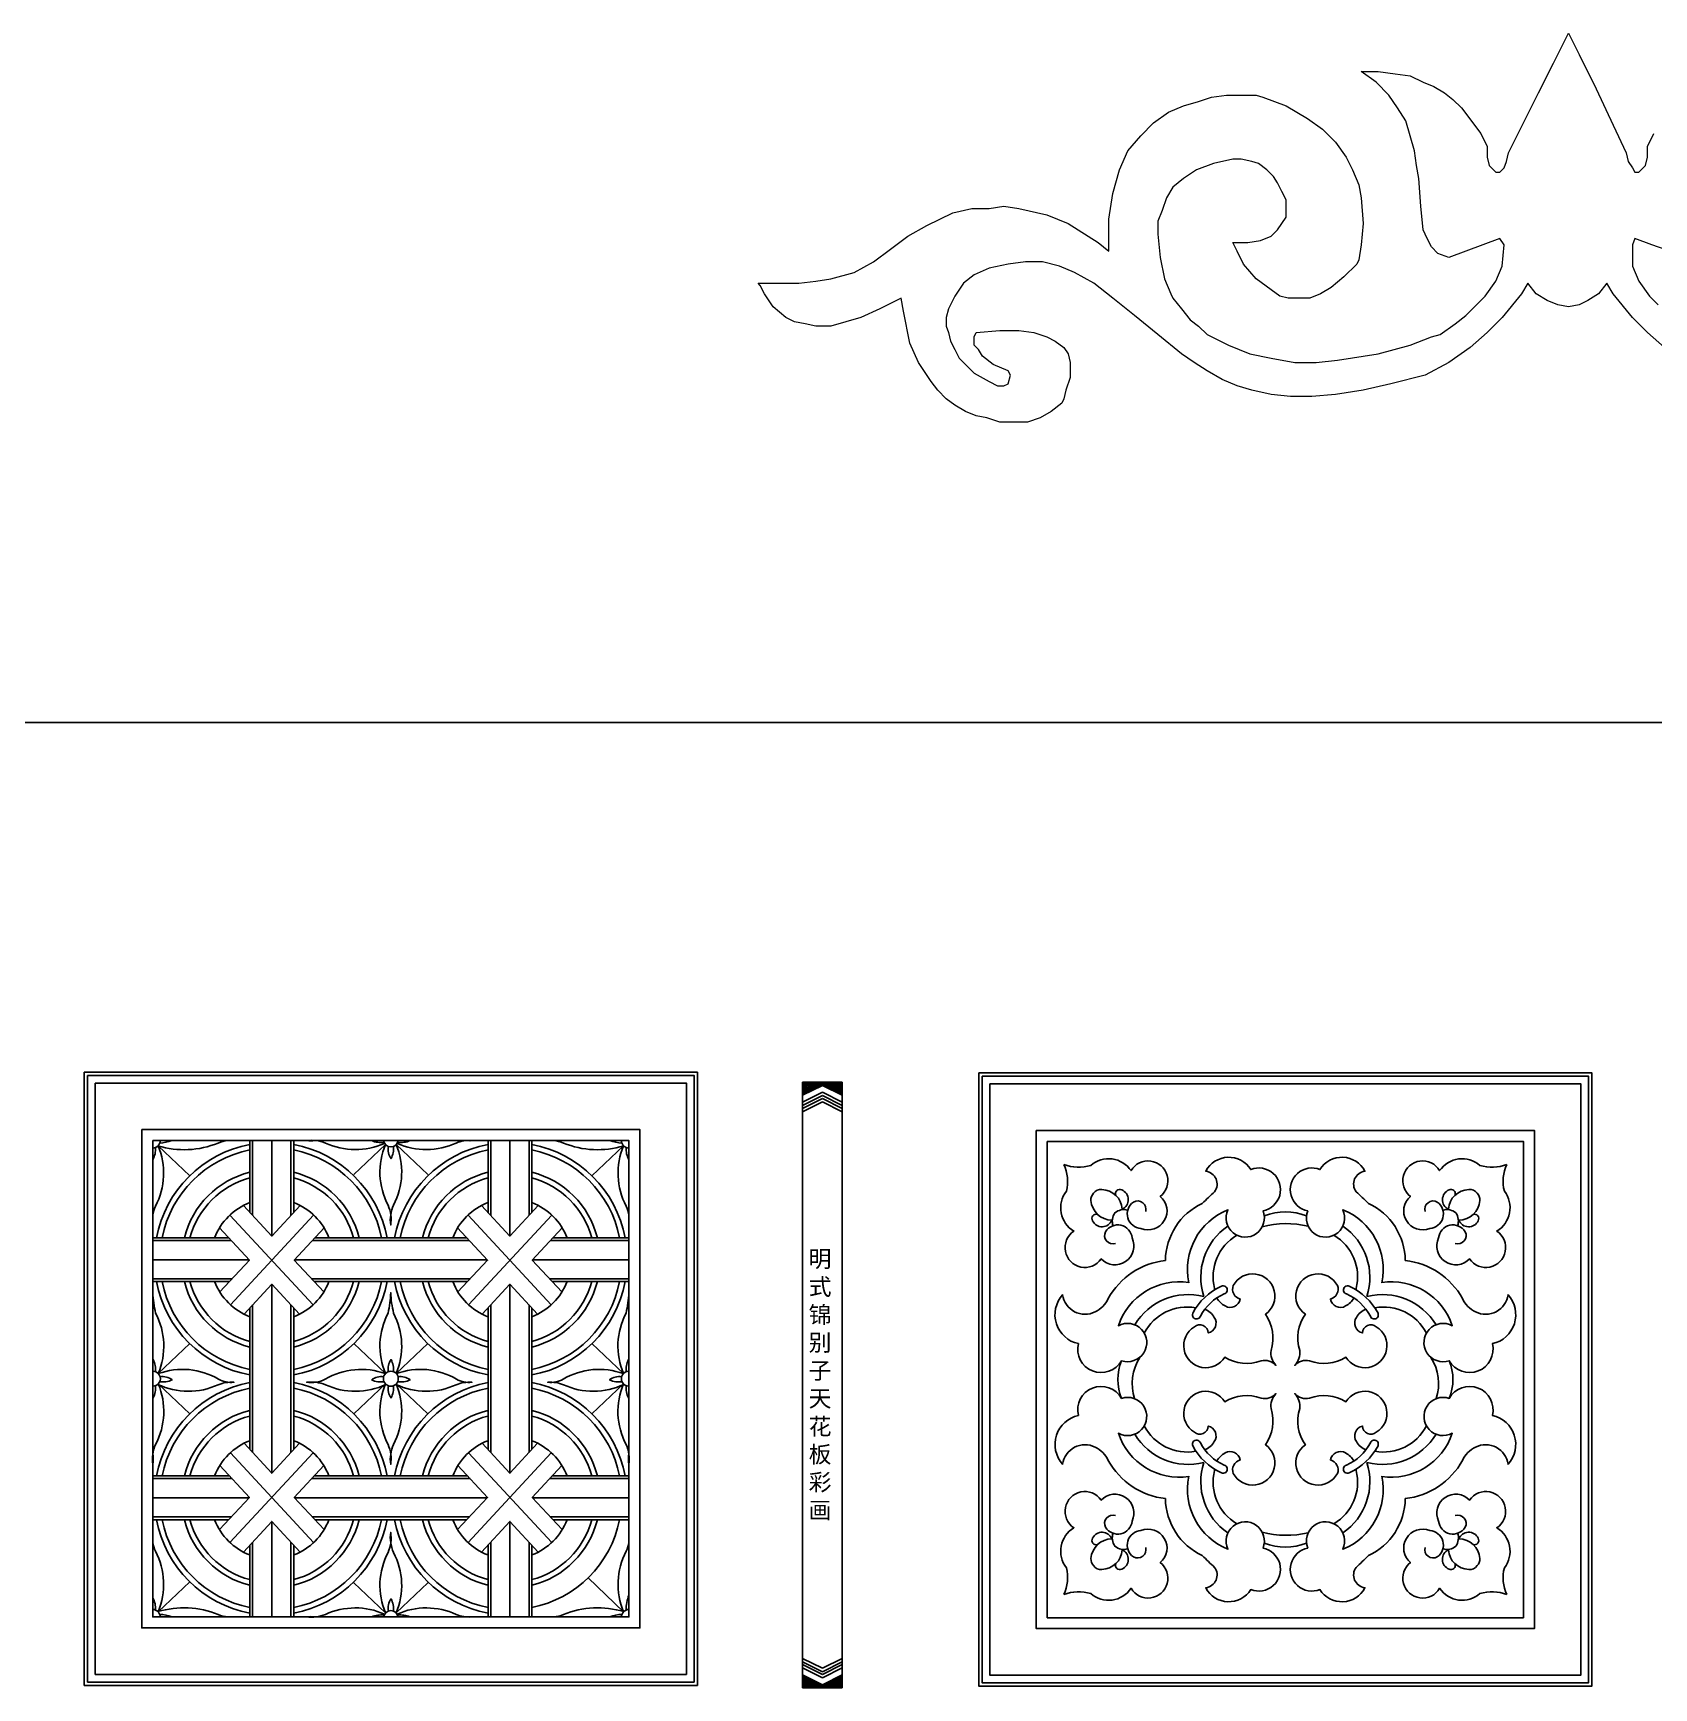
# Model space of a CAD drawing. Extents: x -66030 to 95157, y -13132 to 45879.
# Drawn here: x -22875 to -19913, y 6247 to 9270 of the extents above; entities that cross this region are included whole.
import ezdxf

# ---------------------------------------------------------------- set-up
doc = ezdxf.new("R2010")
doc.units = 0
doc.header["$LTSCALE"] = 100
doc.header["$MEASUREMENT"] = 0
doc.layers.get('0').update_dxf_attribs({"linetype": 'CONTINUOUS'})
for name, color, linetype in [('3', 11, 'CONTINUOUS'), ('4', 121, 'CONTINUOUS'), ('BH', 21, 'CONTINUOUS'), ('TEXT', 105, 'CONTINUOUS')]:
    doc.layers.add(name, color=color, linetype=linetype)
doc.styles.add('HZ', font='simhei.ttf')

# ---------------------------------------------------------------- blocks, each defined once
blk = doc.blocks.new('A$C7474708E')
at = {"layer": '3'}
for p, q in [((0, 1106.4), (0, 0)), ((0, 1106.4), (0, 1082.4)), ((0, 1106.4), (72.5, 1106.4)), ((0, 1082.4), (36.3, 1100.6)), ((36.3, 1100.6), (72.5, 1082.4)), ((72.5, 1106.4), (72.5, 0)), ((72.5, 1106.4), (72.5, 1082.4)), ((0, 1070), (36.3, 1088.1)), ((0, 1063.8), (36.3, 1081.9)), ((0, 1058.6), (36.3, 1076.8)), ((0, 1052.4), (36.3, 1070.6)), ((0, 1070), (0, 1063.8)), ((0, 1058.6), (0, 1052.4)), ((36.3, 1088.1), (72.5, 1070)), ((36.3, 1081.9), (72.5, 1063.8)), ((36.3, 1076.8), (72.5, 1058.6)), ((36.3, 1070.6), (72.5, 1052.4)), ((72.5, 1070), (72.5, 1063.8)), ((72.5, 1058.6), (72.5, 1052.4)), ((0, 54), (36.3, 35.9)), ((0, 47.8), (36.3, 29.6)), ((0, 42.7), (36.3, 24.5)), ((0, 36.4), (36.3, 18.3)), ((36.3, 35.9), (72.5, 54)), ((36.3, 29.6), (72.5, 47.8)), ((36.3, 24.5), (72.5, 42.7)), ((36.3, 18.3), (72.5, 36.4)), ((72.5, 47.8), (72.5, 54)), ((72.5, 36.4), (72.5, 42.7)), ((0, 24), (36.3, 5.9)), ((0, 0), (72.5, 0)), ((36.3, 5.9), (72.5, 24)), ((72.5, 0), (72.5, 24))]:
    blk.add_line(p, q, dxfattribs=at)
at = {"layer": 'BH'}
for p, q in [((15.8, 1090.3), (0, 1106.2)), ((13.9, 1089.4), (0, 1103.3)), ((12.1, 1088.5), (0, 1100.5)), ((10.2, 1087.5), (0, 1097.7)), ((8.3, 1086.6), (0, 1094.9)), ((6.4, 1085.6), (0, 1092)), ((4.5, 1084.7), (0, 1089.2)), ((17.7, 1091.3), (2.6, 1106.4)), ((19.6, 1092.2), (5.4, 1106.4)), ((21.5, 1093.2), (8.2, 1106.4)), ((23.4, 1094.1), (11.1, 1106.4)), ((25.3, 1095.1), (13.9, 1106.4)), ((27.1, 1096), (16.7, 1106.4)), ((29, 1096.9), (19.5, 1106.4)), ((30.9, 1097.9), (22.4, 1106.4)), ((32.8, 1098.8), (25.2, 1106.4)), ((34.7, 1099.8), (28, 1106.4)), ((37.2, 1100.1), (30.9, 1106.4)), ((42.9, 1097.2), (33.7, 1106.4)), ((48.5, 1094.4), (36.5, 1106.4)), ((54.2, 1091.6), (39.3, 1106.4)), ((59.8, 1088.8), (42.2, 1106.4)), ((65.5, 1085.9), (45, 1106.4)), ((71.2, 1083.1), (47.8, 1106.4)), ((72.5, 1084.6), (50.7, 1106.4)), ((72.5, 1087.4), (53.5, 1106.4)), ((72.5, 1090.2), (56.3, 1106.4)), ((72.5, 1093.1), (59.1, 1106.4)), ((72.5, 1095.9), (62, 1106.4)), ((72.5, 1098.7), (64.8, 1106.4)), ((72.5, 1101.5), (67.6, 1106.4)), ((72.5, 1104.4), (70.5, 1106.4)), ((2.6, 1083.7), (0, 1086.4)), ((0.7, 1082.8), (0, 1083.5)), ((21.3, 0), (0, 21.3)), ((18.4, 0), (0, 18.4)), ((15.6, 0), (0, 15.6)), ((12.8, 0), (0, 12.8)), ((9.9, 0), (0, 9.9)), ((7.1, 0), (0, 7.1)), ((4.3, 0), (0, 4.3)), ((1.5, 0), (0, 1.5)), ((24.1, 0), (0.2, 23.9)), ((26.9, 0), (5.8, 21.1)), ((29.7, 0), (11.5, 18.3)), ((32.6, 0), (17.2, 15.4)), ((35.4, 0), (22.8, 12.6)), ((38.2, 0), (28.5, 9.8)), ((41.1, 0), (34.1, 6.9)), ((43.9, 0), (37.4, 6.5)), ((46.7, 0), (39.3, 7.4)), ((49.5, 0), (41.2, 8.3)), ((52.4, 0), (43.1, 9.3)), ((55.2, 0), (45, 10.2)), ((58, 0), (46.9, 11.2)), ((60.9, 0), (48.7, 12.1)), ((63.7, 0), (50.6, 13.1)), ((66.5, 0), (52.5, 14)), ((69.3, 0), (54.4, 14.9)), ((72.2, 0), (56.3, 15.9)), ((72.5, 2.5), (58.2, 16.8)), ((72.5, 5.3), (60.1, 17.8)), ((72.5, 8.2), (61.9, 18.7)), ((72.5, 11), (63.8, 19.7)), ((72.5, 13.8), (65.7, 20.6)), ((72.5, 16.6), (67.6, 21.6)), ((72.5, 19.5), (69.5, 22.5)), ((72.5, 22.3), (71.4, 23.4))]:
    blk.add_line(p, q, dxfattribs=at)

msp = doc.modelspace()

# ---------------------------------------------------------------- linework, layer by layer
at = {"lineweight": 0}
for points in [[(-19893.9, 8695.4), (-19925.2, 8722.7), (-19952.5, 8750.1), (-19987.7, 8793), (-19999.4, 8812.5), (-19999.4, 8812.5), (-20015, 8793), (-20034.5, 8781.3), (-20050.2, 8773.5), (-20069.7, 8769.6), (-20089.2, 8773.5), (-20108.7, 8781.3), (-20128.3, 8793), (-20143.9, 8812.5), (-20155.6, 8793), (-20190.8, 8750.1), (-20218.1, 8722.7), (-20249.4, 8695.4), (-20288.4, 8668), (-20331.4, 8644.6), (-20393.9, 8629), (-20444.7, 8617.2), (-20495.4, 8609.4), (-20538.4, 8605.5), (-20577.5, 8605.5), (-20612.6, 8609.4), (-20647.8, 8617.2), (-20675.1, 8625.1), (-20702.5, 8636.8), (-20729.8, 8652.4), (-20753.2, 8668), (-20776.7, 8683.6), (-20819.6, 8718.8), (-20862.6, 8754), (-20901.7, 8785.2), (-20936.8, 8812.5), (-20972, 8832.1), (-20999.3, 8843.8), (-21030.6, 8851.6), (-21061.8, 8851.6), (-21093.1, 8847.7), (-21128.2, 8839.9), (-21155.5, 8828.2), (-21175.1, 8812.5), (-21190.7, 8789.1), (-21202.4, 8765.7), (-21206.3, 8750.1), (-21206.3, 8734.4), (-21202.4, 8722.7), (-21198.5, 8707.1), (-21190.7, 8691.5), (-21182.9, 8675.8), (-21171.2, 8664.1), (-21155.5, 8648.5), (-21128.2, 8632.9), (-21112.6, 8625.1), (-21100.9, 8625.1), (-21093.1, 8629), (-21089.1, 8644.6), (-21093.1, 8652.4), (-21120.4, 8664.1), (-21139.9, 8679.7), (-21147.7, 8691.5), (-21155.5, 8699.3), (-21155.5, 8714.9), (-21151.6, 8722.7), (-21108.7, 8726.6), (-21073.5, 8726.6), (-21046.2, 8722.7), (-21022.7, 8714.9), (-21007.1, 8707.1), (-20991.5, 8695.4), (-20983.7, 8683.6), (-20979.8, 8668), (-20979.8, 8640.7), (-20987.6, 8617.2), (-20991.5, 8601.6), (-20995.4, 8593.8), (-21014.9, 8578.2), (-21034.5, 8566.5), (-21057.9, 8558.7), (-21085.2, 8558.7), (-21108.7, 8558.7), (-21132.1, 8566.5), (-21151.6, 8570.4), (-21171.2, 8578.2), (-21190.7, 8589.9), (-21206.3, 8601.6), (-21221.9, 8617.2), (-21233.7, 8632.9), (-21257.1, 8668), (-21272.7, 8703.2), (-21284.4, 8761.8), (-21288.4, 8785.2), (-21327.4, 8765.7), (-21362.6, 8750.1), (-21389.9, 8742.2), (-21417.2, 8734.4), (-21444.6, 8734.4), (-21464.1, 8738.3), (-21483.6, 8742.2), (-21499.3, 8750.1), (-21522.7, 8769.6), (-21538.3, 8793), (-21546.1, 8808.6), (-21550.1, 8812.5), (-21511, 8812.5), (-21475.8, 8812.5), (-21444.6, 8816.5), (-21417.2, 8820.4), (-21374.3, 8832.1), (-21339.1, 8851.6), (-21307.9, 8875), (-21276.6, 8898.5), (-21241.5, 8918), (-21194.6, 8941.4), (-21159.5, 8949.3), (-21128.2, 8949.3), (-21100.9, 8953.2), (-21073.5, 8949.3), (-21022.7, 8937.5), (-20983.7, 8921.9), (-20929, 8886.8), (-20909.5, 8871.1), (-20909.5, 8929.7), (-20901.7, 8976.6), (-20889.9, 9019.6), (-20874.3, 9054.7), (-20850.9, 9082.1), (-20827.4, 9105.5), (-20800.1, 9125), (-20772.8, 9136.7), (-20745.4, 9144.6), (-20722, 9152.4), (-20694.6, 9156.3), (-20675.1, 9156.3), (-20640, 9156.3), (-20628.2, 9152.4), (-20585.3, 9136.7), (-20546.2, 9113.3), (-20518.9, 9093.8), (-20495.4, 9070.3), (-20475.9, 9043), (-20464.2, 9019.6), (-20452.5, 8992.2), (-20448.6, 8968.8), (-20444.7, 8921.9), (-20448.6, 8882.9), (-20452.5, 8855.5), (-20456.4, 8847.7), (-20479.8, 8824.3), (-20503.3, 8804.7), (-20522.8, 8793), (-20542.3, 8785.2), (-20561.8, 8785.2), (-20581.4, 8785.2), (-20597, 8789.1), (-20612.6, 8800.8), (-20640, 8820.4), (-20663.4, 8847.7), (-20675.1, 8871.1), (-20682.9, 8886.8), (-20655.6, 8886.8), (-20632.1, 8890.7), (-20612.6, 8898.5), (-20600.9, 8910.2), (-20593.1, 8921.9), (-20585.3, 8933.6), (-20585.3, 8949.3), (-20585.3, 8964.9), (-20593.1, 8980.5), (-20600.9, 8996.1), (-20608.7, 9007.8), (-20620.4, 9019.6), (-20636.1, 9031.3), (-20647.8, 9035.2), (-20667.3, 9039.1), (-20682.9, 9039.1), (-20718.1, 9031.3), (-20749.3, 9019.6), (-20772.8, 9003.9), (-20792.3, 8988.3), (-20804, 8968.8), (-20811.8, 8945.3), (-20819.6, 8925.8), (-20819.6, 8902.4), (-20815.7, 8859.4), (-20807.9, 8820.4), (-20796.2, 8793), (-20792.3, 8785.2), (-20776.7, 8765.7), (-20761, 8746.1), (-20745.4, 8734.4), (-20729.8, 8718.8), (-20690.7, 8699.3), (-20651.7, 8683.6), (-20612.6, 8675.8), (-20569.7, 8668), (-20530.6, 8668), (-20491.5, 8671.9), (-20417.3, 8683.6), (-20358.7, 8699.3), (-20319.7, 8714.9), (-20304, 8718.8), (-20276.7, 8738.3), (-20257.2, 8754), (-20237.6, 8773.5), (-20222, 8789.1), (-20202.5, 8816.5), (-20190.8, 8843.8), (-20186.9, 8882.9), (-20194.7, 8894.6), (-20225.9, 8882.9), (-20288.4, 8859.4), (-20308, 8867.2), (-20319.7, 8878.9), (-20327.5, 8894.6), (-20335.3, 8910.2), (-20339.2, 8953.2), (-20343.1, 9003.9), (-20347, 9027.4), (-20350.9, 9054.7), (-20358.7, 9082.1), (-20366.5, 9109.4), (-20382.2, 9132.8), (-20397.8, 9156.3), (-20421.2, 9179.7), (-20448.6, 9199.2), (-20417.3, 9199.2), (-20386.1, 9195.3), (-20358.7, 9191.4), (-20335.3, 9179.7), (-20315.8, 9171.9), (-20296.2, 9160.2), (-20280.6, 9148.5), (-20265, 9132.8), (-20229.8, 9086), (-20218.1, 9062.5), (-20218.1, 9043), (-20214.2, 9027.4), (-20206.4, 9019.6), (-20202.5, 9015.7), (-20194.7, 9015.7), (-20186.9, 9023.5), (-20183, 9035.2), (-20179.1, 9050.8), (-20151.7, 9105.5), (-20124.4, 9160.2), (-20097, 9214.9), (-20069.7, 9269.5), (-20069.7, 9269.5), (-20050.2, 9230.5), (-20018.9, 9168), (-19987.7, 9101.6), (-19964.2, 9050.8), (-19960.3, 9035.2), (-19952.5, 9023.5), (-19948.6, 9015.7), (-19940.8, 9015.7), (-19936.9, 9019.6), (-19929.1, 9027.4), (-19925.2, 9043), (-19925.2, 9062.5), (-19913.5, 9086)], [(-19851, 8859.4), (-19917.4, 8882.9), (-19948.6, 8894.6), (-19952.5, 8882.9), (-19952.5, 8843.8), (-19940.8, 8816.5), (-19921.3, 8789.1), (-19905.6, 8773.5)]]:
    msp.add_lwpolyline(points, dxfattribs=at)
at = {"layer": '3', "color": 2}
msp.add_line((-66009.4, 8010), (95156.9, 8010), dxfattribs=at)
at = {"layer": '4'}
for p, q in [((-22646.2, 7237.2), (-22588.5, 7182.3)), ((-22478.5, 7115.4), (-22478.5, 7246.6)), ((-22473.5, 7110.1), (-22473.5, 7246.6)), ((-22438.5, 7072.4), (-22438.5, 7246.6)), ((-22403.5, 7110.1), (-22403.5, 7246.6)), ((-22398.5, 7115.5), (-22398.5, 7246.6)), ((-22230.9, 7239.4), (-22288.6, 7184.5)), ((-22211.2, 7239.4), (-22153.5, 7184.5)), ((-22043.5, 7115.5), (-22043.5, 7246.6)), ((-22038.5, 7110.1), (-22038.5, 7246.6)), ((-22003.5, 7072.4), (-22003.5, 7246.6)), ((-21968.5, 7110.1), (-21968.5, 7246.6)), ((-21963.5, 7115.4), (-21963.5, 7246.6)), ((-21795.9, 7237.2), (-21853.6, 7182.3)), ((-22514.9, 7110.6), (-22362.9, 6946.8)), ((-22362.1, 7110.6), (-22514.1, 6946.8)), ((-22079.9, 7110.6), (-21927.9, 6946.8)), ((-21927.1, 7110.6), (-22079.1, 6946.8)), ((-22517.3, 7069.1), (-22656, 7069.1)), ((-22512.7, 7064.1), (-22656, 7064.1)), ((-22221, 7064.1), (-22364.3, 7064.1)), ((-22221, 7069.1), (-22359.7, 7069.1)), ((-22221, 7069.1), (-22082.3, 7069.1)), ((-22221, 7064.1), (-22077.7, 7064.1)), ((-21929.3, 7064.1), (-21786, 7064.1)), ((-21924.7, 7069.1), (-21786, 7069.1)), ((-22480.2, 7029.1), (-22656, 7029.1)), ((-22221, 7029.1), (-22396.8, 7029.1)), ((-22221, 7029.1), (-22045.2, 7029.1)), ((-21961.8, 7029.1), (-21786, 7029.1)), ((-22511.1, 6994.1), (-22656, 6994.1)), ((-22515.7, 6989.1), (-22656, 6989.1)), ((-22438.5, 6984.1), (-22438.5, 6811.6)), ((-22221, 6994.1), (-22365.9, 6994.1)), ((-22221, 6989.1), (-22361.3, 6989.1)), ((-22221, 6994.1), (-22076.1, 6994.1)), ((-22221, 6989.1), (-22080.7, 6989.1)), ((-22003.5, 6984.1), (-22003.5, 6811.6)), ((-21930.9, 6994.1), (-21786, 6994.1)), ((-21926.3, 6989.1), (-21786, 6989.1)), ((-22478.5, 6941), (-22478.5, 6811.6)), ((-22473.5, 6946.4), (-22473.5, 6811.6)), ((-22403.5, 6946.4), (-22403.5, 6811.6)), ((-22398.5, 6941), (-22398.5, 6811.6)), ((-22043.5, 6941), (-22043.5, 6811.6)), ((-22038.5, 6946.4), (-22038.5, 6811.6)), ((-21968.5, 6946.4), (-21968.5, 6811.6)), ((-21963.5, 6941), (-21963.5, 6811.6)), ((-22588.2, 6875.9), (-22645.9, 6821)), ((-22288.6, 6875.9), (-22230.9, 6821)), ((-22153.5, 6875.9), (-22211.2, 6821)), ((-21853.8, 6875.9), (-21796.1, 6821)), ((-22645.9, 6802.2), (-22588.2, 6747.3)), ((-22478.5, 6682.2), (-22478.5, 6811.6)), ((-22473.5, 6676.8), (-22473.5, 6811.6)), ((-22438.5, 6639.1), (-22438.5, 6811.6)), ((-22403.5, 6676.8), (-22403.5, 6811.6)), ((-22398.5, 6682.2), (-22398.5, 6811.6)), ((-22230.9, 6802.2), (-22288.6, 6747.3)), ((-22211.2, 6802.2), (-22153.5, 6747.3)), ((-22043.5, 6682.2), (-22043.5, 6811.6)), ((-22038.5, 6676.8), (-22038.5, 6811.6)), ((-22003.5, 6639.1), (-22003.5, 6811.6)), ((-21968.5, 6676.8), (-21968.5, 6811.6)), ((-21963.5, 6682.2), (-21963.5, 6811.6)), ((-21796.1, 6802.2), (-21853.8, 6747.3)), ((-22514.9, 6512.6), (-22362.9, 6676.4)), ((-22362.1, 6512.6), (-22514.1, 6676.4)), ((-22079.9, 6512.6), (-21927.9, 6676.4)), ((-21927.1, 6512.6), (-22079.1, 6676.4)), ((-22515.7, 6634.1), (-22656, 6634.1)), ((-22511.1, 6629.1), (-22656, 6629.1)), ((-22221, 6629.1), (-22365.9, 6629.1)), ((-22221, 6634.1), (-22361.3, 6634.1)), ((-22221, 6634.1), (-22080.7, 6634.1)), ((-22221, 6629.1), (-22076.1, 6629.1)), ((-21930.9, 6629.1), (-21786, 6629.1)), ((-21926.3, 6634.1), (-21786, 6634.1)), ((-22480.2, 6594.1), (-22656, 6594.1)), ((-22221, 6594.1), (-22396.8, 6594.1)), ((-22221, 6594.1), (-22045.2, 6594.1)), ((-21961.8, 6594.1), (-21786, 6594.1)), ((-22512.7, 6559.1), (-22656, 6559.1)), ((-22517.3, 6554.1), (-22656, 6554.1)), ((-22438.5, 6550.8), (-22438.5, 6376.6)), ((-22221, 6559.1), (-22364.3, 6559.1)), ((-22221, 6554.1), (-22359.7, 6554.1)), ((-22221, 6559.1), (-22077.7, 6559.1)), ((-22221, 6554.1), (-22082.3, 6554.1)), ((-22003.5, 6550.8), (-22003.5, 6376.6)), ((-21929.3, 6559.1), (-21786, 6559.1)), ((-21924.7, 6554.1), (-21786, 6554.1)), ((-22478.5, 6507.8), (-22478.5, 6376.6)), ((-22473.5, 6513.2), (-22473.5, 6376.6)), ((-22403.5, 6513.1), (-22403.5, 6376.6)), ((-22398.5, 6507.7), (-22398.5, 6376.6)), ((-22043.5, 6507.7), (-22043.5, 6376.6)), ((-22038.5, 6513.1), (-22038.5, 6376.6)), ((-21968.5, 6513.2), (-21968.5, 6376.6)), ((-21963.5, 6507.8), (-21963.5, 6376.6)), ((-22646.2, 6386), (-22588.5, 6440.9)), ((-22230.9, 6383.8), (-22288.6, 6438.7)), ((-22211.2, 6383.8), (-22153.5, 6438.7)), ((-21795.9, 6386), (-21860.8, 6447.8))]:
    msp.add_line(p, q, dxfattribs=at)
for points in [[(-22775, 7365.6), (-21667, 7365.6), (-21667, 6257.6), (-22775, 6257.6)], [(-21140.8, 7364.2), (-20032.8, 7364.2), (-20032.8, 6256.2), (-21140.8, 6256.2)], [(-22656, 7246.6), (-21786, 7246.6), (-21786, 6376.6), (-22656, 6376.6)], [(-21021.8, 7245.2), (-20151.8, 7245.2), (-20151.8, 6375.2), (-21021.8, 6375.2)]]:
    msp.add_lwpolyline(points, close=True, dxfattribs=at)
for points in [[(-22656, 7110.5, -0.065254), (-22651, 7126.8, 0.223358), (-22646.2, 7237.2)], [(-22651.2, 7233.9, -0.137977), (-22655.6, 7211.6, -0.007204), (-22656, 7212.2, -0.007204)], [(-22518.4, 7246.6, 0.075679), (-22536.6, 7242.2, -0.172509), (-22646.4, 7237)], [(-22643.2, 7242.1, 0.079907), (-22621, 7246.6)], [(-22359.4, 7246.6, -0.067004), (-22375, 7246.6, -0.126314), (-22340.5, 7242.2, 0.217429), (-22232.6, 7241.6)], [(-22233.5, 7243.4, -0.137977), (-22256, 7246.6)], [(-22230.9, 7239.4, 0.223358), (-22226.1, 7128.9, -0.139188), (-22221.3, 7092.2, -0.144215), (-22216, 7128.9, 0.223358), (-22211.2, 7239.4)], [(-22216.2, 7236, -0.137977), (-22220.6, 7213.7, -0.216961), (-22225.4, 7235.9)], [(-22080.8, 7246.6, 0.037156), (-22073, 7246.6, 0.117953), (-22101.6, 7242.2, -0.217429), (-22209.5, 7241.6)], [(-22208.5, 7243.4, 0.137977), (-22186, 7246.6)], [(-21923.7, 7246.6, -0.075679), (-21905.5, 7242.2, 0.172509), (-21795.6, 7237)], [(-21798.8, 7242.1, -0.079907), (-21821, 7246.6)], [(-21786, 7110.5, 0.065254), (-21791.1, 7126.8, -0.223358), (-21795.9, 7237.2)], [(-21790.8, 7233.9, 0.137977), (-21786.5, 7211.6, 0.007204), (-21786, 7212.2, 0.007204)], [(-20991.5, 7203.2, -0.173632), (-20986.9, 7154.1, 0.450324), (-20973.1, 7081.2, 1.211209), (-20923.3, 7030.6, 0.854669), (-20866.8, 7069, 0.710939), (-20915.4, 7080.2, 0.674191), (-20897.1, 7058.8, 0.674191)], [(-20991.5, 7203.2, 0.173632), (-20942.3, 7201.3, -0.450324), (-20868.7, 7191.7, -1.211209), (-20815.4, 7144.8, -0.854669), (-20850.6, 7086.2, -0.710939), (-20864.4, 7134.2, -0.674191), (-20842, 7117.1, -0.674191)], [(-20805.9, 7027.7, -0.287097), (-20738.5, 7132, -0.009207), (-20716.1, 7153.3, 0.573607), (-20732.1, 7190.6, -0.582534), (-20650, 7193.8, -1.095264), (-20627.6, 7118.2, -1.531154), (-20691.6, 7120.3, 0.365155), (-20763.1, 6987.1)], [(-20367.7, 7027.7, 0.287097), (-20435.1, 7132, 0.009207), (-20457.5, 7153.3, -0.573607), (-20441.5, 7190.6, 0.582534), (-20523.6, 7193.8, 1.095264), (-20546, 7118.2, 1.531154), (-20482, 7120.3, -0.365155), (-20410.5, 6987.1)], [(-20182.1, 7203.2, -0.173632), (-20231.3, 7201.3, 0.450324), (-20304.9, 7191.7, 1.211209), (-20358.3, 7144.8, 0.854669), (-20323, 7086.2, 0.710939), (-20309.2, 7134.2, 0.674191), (-20331.6, 7117.1, 0.674191)], [(-20182.1, 7203.2, 0.173632), (-20186.7, 7154.1, -0.450324), (-20200.5, 7081.2, -1.211209), (-20250.3, 7030.6, -0.854669), (-20306.8, 7069, -0.710939), (-20258.2, 7080.2, -0.674191), (-20276.5, 7058.8, -0.674191)], [(-20896.8, 7146.9, -0.693544), (-20885.8, 7156.5, -0.651355), (-20884.7, 7121.4, 0.383539), (-20921.8, 7157.3, 0.263187), (-20937.1, 7150.3, 0.233445), (-20941.9, 7137.1, 0.389225), (-20903.8, 7101.1, -0.651355), (-20939, 7100.2, -0.693544), (-20929.9, 7111.8)], [(-20276.8, 7146.9, 0.693544), (-20287.8, 7156.5, 0.651355), (-20288.9, 7121.4, -0.383539), (-20251.8, 7157.3, -0.263187), (-20236.5, 7150.3, -0.233445), (-20231.7, 7137.1, -0.389225), (-20269.8, 7101.1, 0.651355), (-20234.6, 7100.2, 0.693544), (-20243.7, 7111.8)], [(-20901.4, 7091.2, -0.251085), (-20898.1, 7114.7, -0.245131), (-20875, 7119.7, -0.245131)], [(-20272.2, 7091.2, 0.251085), (-20275.5, 7114.7, 0.245131), (-20298.6, 7119.7, 0.245131)], [(-20716.1, 6974, -0.017233), (-20716.1, 6976.4, -0.334644), (-20675.4, 7073.8)], [(-20457.5, 6974, 0.017233), (-20457.5, 6976.4, 0.334644), (-20498.2, 7073.8)], [(-20805.9, 7027.7, 0.241185), (-20910.5, 6958.1, -0.173218), (-20934.3, 6933.7, -0.514871), (-20993.7, 6965.1, 0.57687), (-20965, 6875.7, 0.871642), (-20886.1, 6844.6, 1.531154), (-20891.9, 6908.4, -0.365155), (-20762.9, 6987.3)], [(-20367.7, 7027.7, -0.241185), (-20263.1, 6958.1, 0.173218), (-20239.3, 6933.7, 0.514871), (-20179.9, 6965.1, -0.57687), (-20208.6, 6875.7, -0.871642), (-20287.5, 6844.6, -1.531154), (-20281.8, 6908.4, 0.365155), (-20410.7, 6987.3)], [(-20734, 6938.6, -0.166452), (-20716.6, 6923.7, -0.529803), (-20727.8, 6895.2, 0.62533), (-20753, 6906.6, 1.271221), (-20697.5, 6851, 0.238356), (-20631, 6844.5, -0.259378), (-20603.9, 6836, -0.220731), (-20613, 6863.5, 0.238356), (-20623.3, 6929.5, 1.271221), (-20682, 6981.8, 0.450015), (-20669.2, 6957.2, -0.529803), (-20696.9, 6944.5, -0.15295), (-20712, 6959.3)], [(-20439.6, 6938.6, 0.166452), (-20457, 6923.7, 0.529803), (-20445.8, 6895.2, -0.62533), (-20420.6, 6906.6, -1.271221), (-20476.1, 6851, -0.238356), (-20542.6, 6844.5, 0.259378), (-20569.7, 6836, 0.220731), (-20560.6, 6863.5, -0.238356), (-20550.3, 6929.5, -1.271221), (-20491.6, 6981.8, -0.450015), (-20504.4, 6957.2, 0.529803), (-20476.7, 6944.5, 0.15295), (-20461.6, 6959.3)], [(-22656, 6968.9, 0.047642), (-22650.7, 6931.4, -0.223358), (-22645.9, 6821)], [(-22230.9, 6821, -0.223358), (-22226.1, 6931.4, 0.049938), (-22221.3, 6968.9, 0.047642), (-22216, 6931.4, -0.223358), (-22211.2, 6821)], [(-21786, 6968.9, -0.047642), (-21791.3, 6931.4, 0.223358), (-21796.1, 6821)], [(-20750.2, 6941.1, 0.332801), (-20844.5, 6894.9)], [(-20423.4, 6941.1, -0.332801), (-20329.1, 6894.9)], [(-22651, 6824.3, 0.137977), (-22655.3, 6846.6, 0.011625), (-22656, 6845.6, 0.011625)], [(-22216.2, 6824.3, 0.137977), (-22220.6, 6846.6, 0.216961), (-22225.4, 6824.5)], [(-21791.1, 6824.3, -0.137977), (-21786.8, 6846.6, -0.011625), (-21786, 6845.6, -0.011625)], [(-22656, 6675, -0.073889), (-22656, 6655, -0.144215), (-22650.7, 6691.8, 0.223358), (-22645.9, 6802.2)], [(-22645.9, 6821, -0.223358), (-22535.8, 6810.8, 0.138402), (-22507.7, 6805.1, 0.117953), (-22536.3, 6800.7, -0.223358), (-22646.8, 6801.3)], [(-22643.3, 6806.2, 0.137977), (-22620.8, 6809.4, 0.216961), (-22642.7, 6815.4)], [(-22230.9, 6821, 0.223358), (-22340.9, 6810.8, -0.151233), (-22375, 6805.1, -0.126314), (-22340.5, 6800.7, 0.223358), (-22229.9, 6801.3)], [(-22233.5, 6806.2, -0.137977), (-22256, 6809.4, -0.216961), (-22234.1, 6815.4)], [(-22230.9, 6802.2, 0.223358), (-22226.1, 6691.8, -0.139188), (-22221.3, 6655, -0.144215), (-22216, 6691.8, 0.223358), (-22211.2, 6802.2)], [(-22211.2, 6821, -0.223358), (-22101.1, 6810.8, 0.138402), (-22073, 6805.1, 0.117953), (-22101.6, 6800.7, -0.223358), (-22212.1, 6801.3)], [(-22208.5, 6806.2, 0.137977), (-22186, 6809.4, 0.216961), (-22207.9, 6815.4)], [(-21796.1, 6821, 0.223358), (-21906.2, 6810.8, -0.138402), (-21934.3, 6805.1, -0.117953), (-21905.7, 6800.7, 0.223358), (-21795.2, 6801.3)], [(-21798.8, 6806.2, -0.137977), (-21821.3, 6809.4, -0.216961), (-21799.4, 6815.4)], [(-21786, 6675, 0.073889), (-21786, 6655, 0.144215), (-21791.3, 6691.8, -0.223358), (-21796.1, 6802.2)], [(-22651, 6798.9, -0.137977), (-22655.3, 6776.6, -0.011625), (-22656, 6777.6, -0.011625)], [(-22216.2, 6798.9, -0.137977), (-22220.6, 6776.6, -0.216961), (-22225.4, 6798.7)], [(-21791.1, 6798.9, 0.137977), (-21786.8, 6776.6, 0.011625), (-21786, 6777.6, 0.011625)], [(-20805.9, 6592.7, -0.241185), (-20910.5, 6662.4, 0.173218), (-20934.3, 6686.8, 0.514871), (-20993.7, 6655.4, -0.57687), (-20965, 6744.7, -0.871642), (-20886.1, 6775.8, -1.531154), (-20891.9, 6712.1, 0.365155), (-20762.9, 6633.2)], [(-20734, 6681.9, 0.166452), (-20716.6, 6696.8, 0.529803), (-20727.8, 6725.2, -0.62533), (-20753, 6713.8, -1.271221), (-20697.5, 6769.5, -0.238356), (-20631, 6776, 0.259378), (-20603.9, 6784.4, 0.220731), (-20613, 6757, -0.238356), (-20623.3, 6690.9, -1.271221), (-20682, 6638.7, -0.450015), (-20669.2, 6663.2, 0.529803), (-20696.9, 6676, 0.15295), (-20712, 6661.2)], [(-20439.6, 6681.9, -0.166452), (-20457, 6696.8, -0.529803), (-20445.8, 6725.2, 0.62533), (-20420.6, 6713.8, 1.271221), (-20476.1, 6769.5, 0.238356), (-20542.6, 6776, -0.259378), (-20569.7, 6784.4, -0.220731), (-20560.6, 6757, 0.238356), (-20550.3, 6690.9, 1.271221), (-20491.6, 6638.7, 0.450015), (-20504.4, 6663.2, -0.529803), (-20476.7, 6676, -0.15295), (-20461.6, 6661.2)], [(-20367.7, 6592.7, 0.241185), (-20263.1, 6662.4, -0.173218), (-20239.3, 6686.8, -0.514871), (-20179.9, 6655.4, 0.57687), (-20208.6, 6744.7, 0.871642), (-20287.5, 6775.8, 1.531154), (-20281.8, 6712.1, -0.365155), (-20410.7, 6633.2)], [(-20750.2, 6679.3, -0.332801), (-20844.5, 6725.6)], [(-20423.4, 6679.3, 0.332801), (-20329.1, 6725.6)], [(-20805.9, 6592.7, 0.287097), (-20738.5, 6488.5, 0.009207), (-20716.1, 6467.1, -0.573607), (-20732.1, 6429.8, 0.582534), (-20650, 6426.6, 1.095264), (-20627.6, 6502.3, 1.531154), (-20691.6, 6500.2, -0.365155), (-20763.1, 6633.4)], [(-20716.1, 6646.5, 0.017233), (-20716.1, 6644, 0.334644), (-20675.4, 6546.7)], [(-20367.7, 6592.7, -0.287097), (-20435.1, 6488.5, -0.009207), (-20457.5, 6467.1, 0.573607), (-20441.5, 6429.8, -0.582534), (-20523.6, 6426.6, -1.095264), (-20546, 6502.3, -1.531154), (-20482, 6500.2, 0.365155), (-20410.5, 6633.4)], [(-20457.5, 6646.5, -0.017233), (-20457.5, 6644, -0.334644), (-20498.2, 6546.7)], [(-20991.5, 6417.3, 0.173632), (-20986.9, 6466.3, -0.450324), (-20973.1, 6539.3, -1.211209), (-20923.3, 6589.9, -0.854669), (-20866.8, 6551.4, -0.710939), (-20915.4, 6540.3, -0.674191), (-20897.1, 6561.7, -0.674191)], [(-20182.1, 6417.3, -0.173632), (-20186.7, 6466.3, 0.450324), (-20200.5, 6539.3, 1.211209), (-20250.3, 6589.9, 0.854669), (-20306.8, 6551.4, 0.710939), (-20258.2, 6540.3, 0.674191), (-20276.5, 6561.7, 0.674191)], [(-22230.9, 6383.8, -0.223358), (-22226.1, 6494.3, 0.139188), (-22221.3, 6531, 0.144215), (-22216, 6494.3, -0.223358), (-22211.2, 6383.8)], [(-20991.5, 6417.3, -0.173632), (-20942.3, 6419.2, 0.450324), (-20868.7, 6428.8, 1.211209), (-20815.4, 6475.7, 0.854669), (-20850.6, 6534.3, 0.710939), (-20864.4, 6486.3, 0.674191), (-20842, 6503.4, 0.674191)], [(-20896.8, 6473.6, 0.693544), (-20885.8, 6463.9, 0.651355), (-20884.7, 6499.1, -0.383539), (-20921.8, 6463.2, -0.263187), (-20937.1, 6470.2, -0.233445), (-20941.9, 6483.3, -0.389225), (-20903.8, 6519.3, 0.651355), (-20939, 6520.3, 0.693544), (-20929.9, 6508.7)], [(-20901.4, 6529.3, 0.251085), (-20898.1, 6505.7, 0.245131), (-20875, 6500.8, 0.245131)], [(-20182.1, 6417.3, 0.173632), (-20231.3, 6419.2, -0.450324), (-20304.9, 6428.8, -1.211209), (-20358.3, 6475.7, -0.854669), (-20323, 6534.3, -0.710939), (-20309.2, 6486.3, -0.674191), (-20331.6, 6503.4, -0.674191)], [(-20276.8, 6473.6, -0.693544), (-20287.8, 6463.9, -0.651355), (-20288.9, 6499.1, 0.383539), (-20251.8, 6463.2, 0.263187), (-20236.5, 6470.2, 0.233445), (-20231.7, 6483.3, 0.389225), (-20269.8, 6519.3, -0.651355), (-20234.6, 6520.3, -0.693544), (-20243.7, 6508.7)], [(-20272.2, 6529.3, -0.251085), (-20275.5, 6505.7, -0.245131), (-20298.6, 6500.8, -0.245131)], [(-22656, 6512.7, 0.065254), (-22651, 6496.4, -0.223358), (-22646.2, 6386)], [(-21786, 6512.7, -0.065254), (-21791.1, 6496.4, 0.223358), (-21795.9, 6386)], [(-22651.2, 6389.3, 0.137977), (-22655.6, 6411.6, 0.007204), (-22656, 6411, 0.007204)], [(-22216.2, 6387.2, 0.137977), (-22220.6, 6409.5, 0.216961), (-22225.4, 6387.3)], [(-21791.2, 6389.2, -0.097593), (-21786, 6416.2)], [(-22518.4, 6376.6, -0.075679), (-22536.6, 6381, 0.172509), (-22646.4, 6386.2)], [(-22643.2, 6381.2, -0.079907), (-22621, 6376.6)], [(-22359.4, 6376.6, 0.067004), (-22375, 6376.6, 0.126314), (-22340.5, 6381, -0.217429), (-22232.6, 6381.6)], [(-22233.5, 6379.8, 0.137977), (-22256, 6376.6)], [(-22080.8, 6376.6, -0.037156), (-22073, 6376.6, -0.117953), (-22101.6, 6381, 0.217429), (-22209.5, 6381.6)], [(-22208.5, 6379.8, -0.137977), (-22186, 6376.6)], [(-21923.7, 6376.6, 0.075679), (-21905.5, 6381, -0.172509), (-21795.6, 6386.2)], [(-21798.8, 6381.2, 0.079907), (-21821, 6376.6)]]:
    msp.add_lwpolyline(points, format="xyb", dxfattribs=at)
for points in [[(-22386.8, 7128.1), (-22438.5, 7072.3), (-22490.3, 7128.1)], [(-22055.3, 7128.1), (-22003.5, 7072.3), (-21951.8, 7128.1)], [(-22534, 7087.1), (-22479.4, 7028.2), (-22533.4, 6970.1)], [(-22343, 7087.1), (-22397.6, 7028.2), (-22343.6, 6970.1)], [(-22099, 7087.1), (-22044.4, 7028.2), (-22098.4, 6970.1)], [(-21908, 7087.1), (-21962.6, 7028.2), (-21908.6, 6970.1)], [(-22387.8, 6929.5), (-22438.5, 6984.1), (-22489.2, 6929.5)], [(-22054.2, 6929.5), (-22003.5, 6984.1), (-21952.8, 6929.5)], [(-22387.8, 6693.7), (-22438.5, 6639.1), (-22489.2, 6693.7)], [(-22054.2, 6693.7), (-22003.5, 6639.1), (-21952.8, 6693.7)], [(-22534, 6536.1), (-22479.4, 6595), (-22533.4, 6653.1)], [(-22343, 6536.1), (-22397.6, 6595), (-22343.6, 6653.1)], [(-22099, 6536.1), (-22044.4, 6595), (-22098.4, 6653.1)], [(-21908, 6536.1), (-21962.6, 6595), (-21908.6, 6653.1)], [(-22386.8, 6495.1), (-22438.5, 6550.9), (-22490.3, 6495.1)], [(-22055.3, 6495.1), (-22003.5, 6550.9), (-21951.8, 6495.1)]]:
    msp.add_lwpolyline(points, dxfattribs=at)
for points in [[(-20756.1, 6931.2, -0.165328), (-20703.6, 6980.6, -1.113743), (-20698.6, 6966.7, 0.170429), (-20742.1, 6925.7, -1.016675)], [(-20417.5, 6931.2, 0.165328), (-20470, 6980.6, 1.113743), (-20475, 6966.7, -0.170429), (-20431.5, 6925.7, 1.016675)], [(-20756.1, 6689.2, 0.165328), (-20703.6, 6639.8, 1.113743), (-20698.6, 6653.8, -0.170429), (-20742.1, 6694.7, 1.016675)], [(-20417.5, 6689.2, -0.165328), (-20470, 6639.8, -1.113743), (-20475, 6653.8, 0.170429), (-20431.5, 6694.7, -1.016675)]]:
    msp.add_lwpolyline(points, format="xyb", close=True, dxfattribs=at)
msp.add_circle((-22221, 6811.6), 13.6, dxfattribs=at)
for centre, radius, start, end in [((-22656, 7246.6), 13.6, 270, 0), ((-22438.5, 7029.1), 214.4, 100.7538, 169.246), ((-22438.5, 7029.1), 204.4, 101.2863, 168.713), ((-22438.5, 7029.1), 214.4, 10.754, 79.2457), ((-22438.5, 7029.1), 204.4, 11.287, 78.7123), ((-22221, 7248.8), 13.6, 189.1908, 350.8092), ((-22003.5, 7029.1), 214.4, 100.7543, 169.246), ((-22003.5, 7029.1), 204.4, 101.2877, 168.713), ((-22003.5, 7029.1), 214.4, 10.754, 79.2462), ((-22003.5, 7029.1), 204.4, 11.287, 78.7137), ((-21786, 7246.6), 13.6, 180, 270), ((-22438.5, 7029.1), 164.7, 104.0555, 165.9415), ((-22438.5, 7029.1), 154.7, 104.9843, 165.0119), ((-22438.5, 7029.1), 164.7, 14.0585, 75.9385), ((-22438.5, 7029.1), 154.7, 14.9881, 75.0082), ((-22003.5, 7029.1), 164.7, 104.0615, 165.9415), ((-22003.5, 7029.1), 154.7, 104.9918, 165.0119), ((-22003.5, 7029.1), 164.7, 14.0585, 75.9445), ((-22003.5, 7029.1), 154.7, 14.9881, 75.0157), ((-22438.5, 7029.1), 111.8, 110.9647, 159.0263), ((-22438.5, 7029.1), 111.8, 20.9737, 69.0174), ((-22003.5, 7029.1), 111.8, 110.9826, 159.0263), ((-22003.5, 7029.1), 111.8, 20.9737, 69.0353), ((-20586.8, 7009.5), 106.7, 68.8495, 111.1505), ((-20627.6, 6996.5), 113.8, 124.3493, 197.8173), ((-20584.7, 6926.3), 168.6, 76.4099, 105.2766), ((-20546.1, 6996.5), 113.8, 342.1827, 55.6507), ((-22438.5, 7029.1), 214.4, 190.754, 259.2462), ((-22438.5, 7029.1), 204.4, 191.287, 258.7137), ((-22438.5, 7029.1), 164.7, 194.0585, 255.9445), ((-22438.5, 7029.1), 154.7, 194.9881, 255.0157), ((-22438.5, 7029.1), 111.8, 200.9737, 249.0353), ((-22438.5, 7029.1), 111.8, 290.9826, 339.0263), ((-22438.5, 7029.1), 154.7, 284.9918, 345.0119), ((-22438.5, 7029.1), 164.7, 284.0615, 345.9415), ((-22438.5, 7029.1), 214.4, 280.7543, 349.246), ((-22438.5, 7029.1), 204.4, 281.2877, 348.713), ((-22003.5, 7029.1), 214.4, 190.754, 259.2457), ((-22003.5, 7029.1), 204.4, 191.287, 258.7123), ((-22003.5, 7029.1), 164.7, 194.0585, 255.9385), ((-22003.5, 7029.1), 154.7, 194.9881, 255.0082), ((-22003.5, 7029.1), 111.8, 200.9737, 249.0174), ((-22003.5, 7029.1), 111.8, 290.9647, 339.0263), ((-22003.5, 7029.1), 164.7, 284.0555, 345.9415), ((-22003.5, 7029.1), 154.7, 284.9843, 345.0119), ((-22003.5, 7029.1), 204.4, 281.2863, 348.713), ((-22003.5, 7029.1), 214.4, 280.7538, 349.246), ((-20764.6, 6851.5), 113.8, 75.4163, 148.8843), ((-20409, 6851.5), 113.8, 31.1157, 104.5837), ((-20801.2, 6810.2), 91.7, 157.9604, 202.0396), ((-20777.6, 6802.9), 89.1, 147.543, 198.0915), ((-20396, 6802.9), 89.1, 341.9085, 32.457), ((-20372.4, 6810.2), 91.7, 337.9604, 22.0396), ((-22655.7, 6811.6), 13.6, 268.8381, 91.1619), ((-22438.5, 6594.1), 214.4, 100.7538, 169.246), ((-22438.5, 6594.1), 214.4, 10.754, 79.2457), ((-22003.5, 6594.1), 214.4, 100.7543, 169.246), ((-22003.5, 6594.1), 214.4, 10.754, 79.2462), ((-21786.3, 6811.6), 13.6, 88.8381, 271.1619), ((-22438.5, 6594.1), 204.4, 101.2863, 168.713), ((-22438.5, 6594.1), 204.4, 11.287, 78.7123), ((-22003.5, 6594.1), 204.4, 101.2877, 168.713), ((-22003.5, 6594.1), 204.4, 11.287, 78.7137), ((-22438.5, 6594.1), 164.7, 104.0555, 165.9415), ((-22438.5, 6594.1), 154.7, 104.9843, 165.0119), ((-22438.5, 6594.1), 164.7, 14.0585, 75.9385), ((-22438.5, 6594.1), 154.7, 14.9881, 75.0082), ((-22003.5, 6594.1), 164.7, 104.0615, 165.9415), ((-22003.5, 6594.1), 154.7, 104.9918, 165.0119), ((-22003.5, 6594.1), 164.7, 14.0585, 75.9445), ((-22003.5, 6594.1), 154.7, 14.9881, 75.0157), ((-22438.5, 6594.1), 111.8, 110.9647, 159.0263), ((-22438.5, 6594.1), 111.8, 20.9737, 69.0174), ((-22003.5, 6594.1), 111.8, 110.9826, 159.0263), ((-22003.5, 6594.1), 111.8, 20.9737, 69.0353), ((-20764.6, 6769), 113.8, 211.1157, 284.5837), ((-20409, 6769), 113.8, 255.4163, 328.8843), ((-20627.6, 6624), 113.8, 162.1827, 235.6507), ((-20546.1, 6624), 113.8, 304.3493, 17.8173), ((-22438.5, 6594.1), 214.4, 190.754, 259.2462), ((-22438.5, 6594.1), 204.4, 191.287, 258.7137), ((-22438.5, 6594.1), 164.7, 194.0585, 255.9445), ((-22438.5, 6594.1), 154.7, 194.9881, 255.0157), ((-22438.5, 6594.1), 111.8, 200.9737, 249.0353), ((-22438.5, 6594.1), 164.7, 284.0615, 345.9415), ((-22438.5, 6594.1), 111.8, 290.9826, 339.0263), ((-22438.5, 6594.1), 154.7, 284.9918, 345.0119), ((-22438.5, 6594.1), 214.4, 280.7543, 349.246), ((-22438.5, 6594.1), 204.4, 281.2877, 348.713), ((-22003.5, 6594.1), 214.4, 190.754, 259.2457), ((-22003.5, 6594.1), 204.4, 191.287, 258.7123), ((-22003.5, 6594.1), 164.7, 194.0585, 255.9385), ((-22003.5, 6594.1), 154.7, 194.9881, 255.0082), ((-22003.5, 6594.1), 111.8, 200.9737, 249.0174), ((-22003.5, 6594.1), 111.8, 290.9647, 339.0263), ((-22003.5, 6594.1), 154.7, 284.9843, 345.0119), ((-22003.5, 6594.1), 164.7, 284.0555, 345.9415), ((-22003.5, 6594.1), 204.4, 281.2863, 348.713), ((-20584.7, 6694.2), 168.6, 254.7234, 283.5901), ((-20586.8, 6610.9), 106.7, 248.8495, 291.1505), ((-22656, 6376.6), 13.6, 0, 90), ((-22221, 6374.4), 13.6, 9.1908, 170.8092), ((-21786, 6376.6), 13.6, 90, 180)]:
    msp.add_arc(centre, radius, start, end, dxfattribs=at)
at = {"layer": 'TEXT'}
for points in [[(-22781, 7371.6), (-21661, 7371.6), (-21661, 6251.6), (-22781, 6251.6)], [(-22761, 7351.6), (-21681, 7351.6), (-21681, 6271.6), (-22761, 6271.6)], [(-21146.8, 7370.2), (-20026.8, 7370.2), (-20026.8, 6250.2), (-21146.8, 6250.2)], [(-21126.8, 7350.2), (-20046.8, 7350.2), (-20046.8, 6270.2), (-21126.8, 6270.2)], [(-22676, 7266.6), (-21766, 7266.6), (-21766, 6356.6), (-22676, 6356.6)], [(-21041.8, 7265.2), (-20131.8, 7265.2), (-20131.8, 6355.2), (-21041.8, 6355.2)]]:
    msp.add_lwpolyline(points, close=True, dxfattribs=at)

# ---------------------------------------------------------------- block references
at = {"layer": '4'}
msp.add_blockref('A$C7474708E', (-21468.8, 6246.9), dxfattribs=at)

# ---------------------------------------------------------------- texts
at = {"layer": 'TEXT', "insert": (-21457.7, 6799.5), "char_height": 30.6, "attachment_point": 4, "style": 'HZ'}
msp.add_mtext('明\\P式\\P锦\\P别\\P子\\P天\\P花\\P板\\P彩\\P画', dxfattribs=at)

doc.saveas('drawing.dxf')
